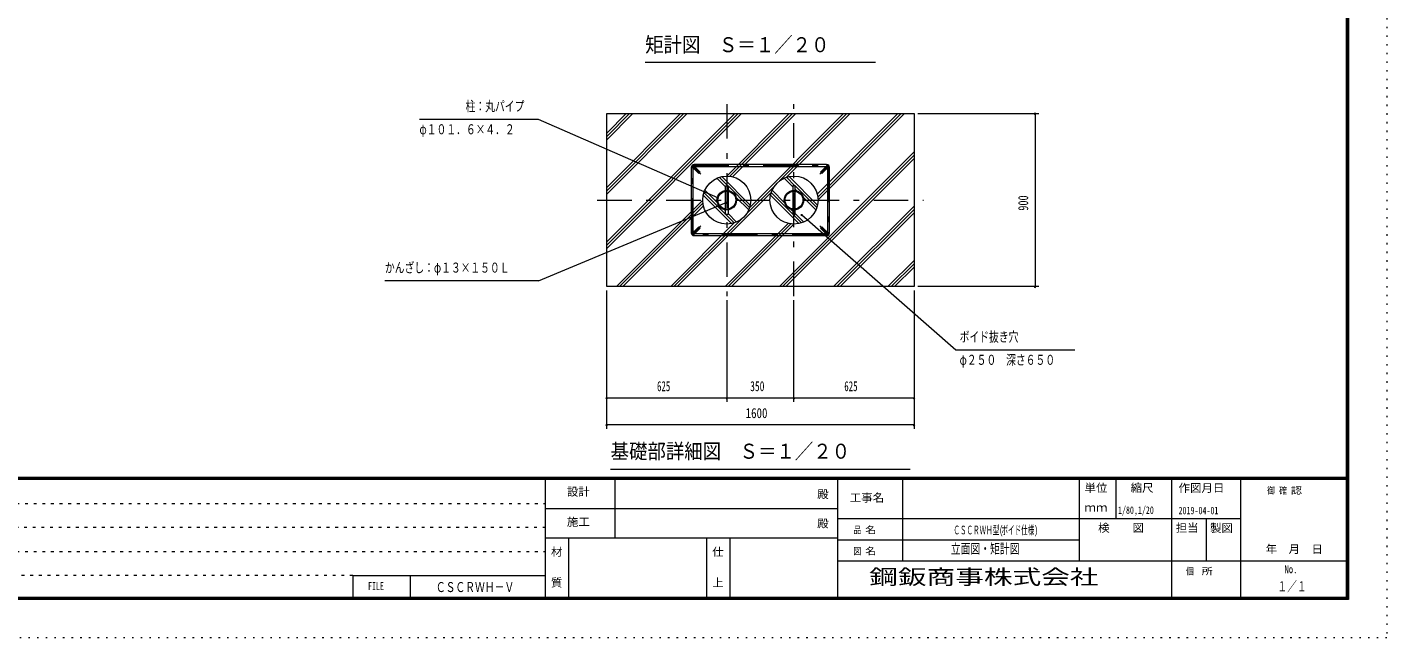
# Model space of a CAD drawing. Units: millimetres, scale not verified, with parts at other scales. Extents: x -35377 to 35393, y -16800 to 16800.
# Drawn here: x 7078 to 35393, y -16800 to -4088 of the extents above; entities that cross this region are included whole.
import ezdxf
from ezdxf.enums import TextEntityAlignment as Align

# ---------------------------------------------------------------- set-up
doc = ezdxf.new("R2010")
doc.units = ezdxf.units.MM
doc.header["$LTSCALE"] = 60
for name, pattern in [('USER1', [3, 1, -2]), ('USER3', [24, 12, -5, 2, -5]), ('USER4', [3, 0.5, -2.5])]:
    doc.linetypes.add(name, pattern=pattern)
doc.layers.add('0-1_0-F1TEXT', color=7, linetype='Continuous')
doc.layers.add('0-E_2-5DIM', color=7, linetype='Continuous')
for name, color, linetype, lineweight in [('0-6_2-02BOLD', 7, 'Continuous', 18), ('0-8_2-22CENTER', 3, 'USER3', 18), ('0-A_2-52DIM', 3, 'Continuous', 18), ('0-B_2-62HATCH', 2, 'Continuous', 18), ('0-C_F-F1PAPER', 5, 'Continuous', 18), ('0-D_F-E_J_ADD', 5, 'USER4', 18)]:
    doc.layers.add(name, color=color, linetype=linetype, lineweight=lineweight)
doc.styles.add('ＭＳ ゴシック', font='')
doc.styles.get('ＭＳ ゴシック').set_extended_font_data('MS Gothic')

msp = doc.modelspace()

# ---------------------------------------------------------------- linework, layer by layer
at = {"layer": '0-6_2-02BOLD'}
for p, q in [((20907.22, -7008.11), (20907.22, -8368.11)), ((20947.22, -8368.11), (20947.22, -7008.11)), ((23727.22, -6948.11), (20967.22, -6948.11)), ((20967.22, -6988.11), (23727.22, -6988.11)), ((23747.22, -7008.11), (23747.22, -8368.11)), ((23787.22, -8368.11), (23787.22, -7008.11)), ((21621.22, -7872.69), (21621.22, -7503.53)), ((21673.22, -7503.53), (21673.22, -7872.69)), ((23021.22, -7503.53), (23021.22, -7872.69)), ((23073.22, -7872.69), (23073.22, -7503.53)), ((21673.22, -7889.64), (21673.22, -7988.11)), ((23073.22, -7988.11), (23073.22, -7889.64)), ((23727.22, -8388.11), (20967.22, -8388.11)), ((20967.22, -8428.11), (23727.22, -8428.11))]:
    msp.add_line(p, q, dxfattribs=at)
msp.add_lwpolyline([(25547.24, -9488.11), (19147.22, -9488.11), (19147.22, -5888.11), (25547.24, -5888.11)], close=True, dxfattribs=at)
for points in [[(20953.08, -7022.25), (21066.22, -7135.39), (21094.51, -7107.1), (20981.37, -6993.97)], [(23713.09, -6993.97), (23599.95, -7107.11), (23628.23, -7135.39), (23741.37, -7022.25)], [(21621.22, -7486.58), (21621.22, -7388.11), (21673.22, -7388.11), (21673.22, -7486.58)], [(23073.22, -7486.58), (23073.22, -7388.11), (23021.22, -7388.11), (23021.22, -7486.58)], [(21673.22, -7988.11), (21621.22, -7988.11), (21621.22, -7889.64)], [(23021.22, -7889.64), (23021.22, -7988.11), (23073.22, -7988.11)], [(20981.37, -8382.25), (21094.51, -8269.12), (21066.22, -8240.83), (20953.08, -8353.97)], [(23741.37, -8353.97), (23628.23, -8240.83), (23599.95, -8269.12), (23713.09, -8382.25)]]:
    msp.add_lwpolyline(points, dxfattribs=at)
for centre, radius in [((21647.23, -7688.11), 500), ((23047.23, -7688.11), 500), ((21647.23, -7688.11), 203.2), ((21647.23, -7688.11), 186.4), ((23047.23, -7688.11), 203.2), ((23047.23, -7688.11), 186.4)]:
    msp.add_circle(centre, radius, dxfattribs=at)
for centre, radius, start, end in [((20967.22, -7008.11), 60, 90, 180), ((20967.22, -7008.11), 20, 45, 225), ((23727.22, -7008.11), 20, 315, 135), ((23727.22, -7008.11), 60, 0, 90), ((20967.22, -8368.11), 60, 180, 270), ((20967.22, -8368.11), 20, 135, 315), ((23727.22, -8368.11), 20, 225, 45), ((23727.22, -8368.11), 60, 270, 0)]:
    msp.add_arc(centre, radius, start, end, dxfattribs=at)
at = {"layer": '0-8_2-22CENTER'}
for p, q in [((21647.23, -5688.11), (21647.23, -9688.11)), ((23047.23, -9688.11), (23047.23, -5688.11)), ((20927.22, -8368.11), (20927.22, -7008.11)), ((20927.22, -7008.11), (21007.23, -7008.11)), ((20967.22, -7048.11), (20967.22, -6968.11)), ((20967.22, -7008.11), (21108.64, -7149.53)), ((23727.22, -7008.11), (23585.8, -7149.53)), ((23687.22, -7008.11), (23767.22, -7008.11)), ((23767.22, -7008.11), (23767.22, -8368.11)), ((18947.22, -7688.11), (25747.23, -7688.11)), ((21007.23, -8368.11), (20927.22, -8368.11)), ((20967.22, -8368.11), (21108.64, -8226.69)), ((20967.22, -8408.11), (20967.22, -8328.11)), ((23727.23, -8408.11), (20967.22, -8408.11)), ((23727.22, -8368.11), (23585.8, -8226.69)), ((23767.22, -8368.11), (23687.22, -8368.11)), ((23727.22, -8328.11), (23727.22, -8408.11))]:
    msp.add_line(p, q, dxfattribs=at)
msp.add_lwpolyline([(20967.22, -6968.11), (23727.22, -6968.11), (23727.22, -7048.11)], dxfattribs=at)
for centre, start, end in [((20967.22, -7008.11), 90, 180), ((23727.22, -7008.11), 0, 90), ((20967.22, -8368.11), 180, 270), ((23727.23, -8368.11), 270, 0)]:
    msp.add_arc(centre, 40, start, end, dxfattribs=at)
at = {"layer": '0-A_2-52DIM'}
for p, q in [((24747.23, -4825.4), (19947.23, -4825.4)), ((25627.23, -5888.11), (28147.24, -5888.11)), ((28083.24, -5888.11), (28051.24, -5888.11)), ((28067.24, -5888.11), (28067.24, -9488.11)), ((21476.26, -7638.11), (21444.26, -7638.11)), ((17727.22, -9368.11), (21634.36, -7736.94)), ((21650.36, -7736.94), (21618.36, -7736.94)), ((23224.81, -7992.6), (23192.81, -7992.6)), ((17727.22, -9368.11), (14527.22, -9368.11)), ((19147.22, -12448.11), (19147.22, -9568.11)), ((25547.24, -9568.11), (25547.24, -12448.11)), ((28147.24, -9488.11), (25627.23, -9488.11)), ((28083.24, -9488.11), (28051.24, -9488.11)), ((21647.23, -9768.11), (21647.23, -11888.11)), ((23047.23, -11888.11), (23047.23, -9768.11)), ((19163.22, -11808.11), (19131.22, -11808.11)), ((25547.24, -11808.11), (19147.22, -11808.11)), ((21663.23, -11808.11), (21631.23, -11808.11)), ((23063.23, -11808.11), (23031.23, -11808.11)), ((25563.24, -11808.11), (25531.24, -11808.11)), ((19163.22, -12368.11), (19131.22, -12368.11)), ((25547.24, -12368.11), (19147.22, -12368.11)), ((25563.24, -12368.11), (25531.24, -12368.11)), ((19227.23, -13288.11), (25467.23, -13288.11))]:
    msp.add_line(p, q, dxfattribs=at)
for points in [[(21458.36, -7638.59), (17727.23, -6008.11), (15247.23, -6008.11)], [(23208.81, -7992.6), (26416.38, -10808.11), (28896.38, -10808.11)]]:
    msp.add_lwpolyline(points, dxfattribs=at)
for centre in [(28067.24, -5888.11), (21460.26, -7638.11), (21634.36, -7736.94), (23208.81, -7992.6), (28067.24, -9488.11), (19147.22, -11808.11), (21647.23, -11808.11), (23047.23, -11808.11), (25547.24, -11808.11), (19147.22, -12368.11), (25547.24, -12368.11)]:
    msp.add_arc(centre, 16, 180, 0, dxfattribs=at)
at = {"layer": '0-B_2-62HATCH'}
for p, q in [((21816.61, -5888.11), (19147.22, -8557.5)), ((19147.22, -8625.38), (21884.48, -5888.11)), ((21952.37, -5888.11), (19147.22, -8693.26)), ((19147.22, -7561.89), (20821, -5888.11)), ((20753.12, -5888.11), (19147.22, -7494.01)), ((19147.22, -7426.12), (20685.23, -5888.11)), ((19689.63, -5888.11), (19147.22, -6430.52)), ((19147.22, -6362.64), (19621.74, -5888.11)), ((19553.86, -5888.11), (19147.22, -6294.76)), ((22947.96, -5888.11), (21647.97, -7188.11)), ((21711.68, -7192.28), (23015.86, -5888.11)), ((23083.76, -5888.11), (21768.75, -7203.1)), ((22121.76, -7845.63), (24079.35, -5888.11)), ((24147.23, -5888.11), (22747.21, -7288.13)), ((22891.15, -7212.03), (24215.11, -5888.11)), ((25210.72, -5888.11), (23532.24, -7566.6)), ((23543.05, -7623.65), (25278.6, -5888.11)), ((25346.48, -5888.11), (23546.85, -7687.73)), ((22742.08, -9488.11), (25547.24, -6682.96)), ((25547.24, -6750.84), (22809.96, -9488.11)), ((22877.85, -9488.11), (25547.24, -6818.73)), ((21442.97, -7231.73), (21621.22, -7409.99)), ((21667.23, -7388.11), (21491.95, -7212.83)), ((21545.56, -7198.56), (22136.78, -7789.78)), ((22842.97, -7231.73), (23021.22, -7409.99)), ((23067.23, -7388.11), (22891.95, -7212.83)), ((23536.78, -7789.78), (22945.56, -7198.56)), ((20615.01, -9488.11), (22571.14, -7532.03)), ((21157.67, -7586.44), (21748.9, -8177.66)), ((21621.22, -7982.11), (21171.94, -7532.84)), ((21452.22, -7745.22), (21190.85, -7483.85)), ((21673.22, -7394.11), (22122.5, -7843.38)), ((21704.34, -7493.1), (21673.22, -7461.99)), ((22103.6, -7892.37), (21842.24, -7631)), ((22647.24, -7388.09), (22047.24, -7988.09)), ((23148.9, -8177.66), (22557.67, -7586.44)), ((22571.94, -7532.84), (23021.22, -7982.11)), ((22590.85, -7483.85), (22852.22, -7745.22)), ((23073.22, -7394.11), (23522.5, -7843.38)), ((23104.34, -7493.1), (23073.22, -7461.99)), ((23503.6, -7892.37), (23242.24, -7631)), ((21147.6, -7688.48), (19347.98, -9488.11)), ((19415.86, -9488.11), (21151.4, -7752.57)), ((21162.22, -7809.64), (19483.74, -9488.11)), ((21621.22, -7914.23), (21590.11, -7883.12)), ((22990.11, -7883.12), (23021.22, -7914.23)), ((25547.24, -7814.33), (23873.46, -9488.11)), ((23941.34, -9488.11), (25547.24, -7882.22)), ((20479.24, -9488.11), (21804.73, -8162.65)), ((21947.21, -8088.12), (20547.22, -9488.11)), ((22925.72, -8173.12), (21610.74, -9488.11)), ((21802.5, -8163.39), (21627.22, -7988.11)), ((21851.48, -8144.49), (21673.22, -7966.23)), ((21678.59, -9488.11), (22982.77, -8183.94)), ((23047.23, -8187.36), (21746.47, -9488.11)), ((23027.22, -7988.11), (23202.5, -8163.39)), ((23073.22, -7966.23), (23251.48, -8144.49)), ((25547.24, -7950.1), (24009.22, -9488.11)), ((25004.83, -9488.11), (25547.24, -8945.7)), ((25547.24, -9013.59), (25072.71, -9488.11)), ((25140.59, -9488.11), (25547.24, -9081.47))]:
    msp.add_line(p, q, dxfattribs=at)
at = {"layer": '0-C_F-F1PAPER'}
for p, q in [((34553.25, -13464), (-11286.75, -13464)), ((-11286.75, -13468), (34553.25, -13468)), ((34553.25, -13472), (-11286.75, -13472)), ((-11286.75, -13476), (34553.25, -13476)), ((34553.25, -13480), (-11286.75, -13480)), ((-11286.75, -13484), (34553.25, -13484)), ((34553.25, -13488), (-11286.75, -13488)), ((-11286.75, -13492), (34553.25, -13492)), ((34553.25, -13496), (-11286.75, -13496)), ((-11286.75, -13500), (34553.25, -13500)), ((34553.25, -13504), (-11286.75, -13504)), ((17873.26, -16000), (17873.26, -13504)), ((19313.26, -13504), (19313.26, -14720)), ((23953.26, -13504), (23953.26, -16000)), ((25313.26, -15200), (25313.26, -13504)), ((28993.26, -15200), (28993.26, -13504)), ((29753.26, -13504), (29753.26, -14320)), ((30913.26, -16000), (30913.26, -13504)), ((32353.26, -16000), (32353.26, -13504)), ((23953.26, -14112), (17873.26, -14112)), ((32353.26, -14320), (23953.26, -14320)), ((31633.25, -14320), (31633.25, -15200)), ((17873.26, -14720), (23953.26, -14720)), ((18353.25, -14720), (18353.25, -16000)), ((21233.25, -16000), (21233.25, -14720)), ((21713.25, -14720), (21713.25, -16000)), ((23953.26, -14760), (28993.26, -14760)), ((23953.26, -15200), (34593.25, -15200)), ((13860.46, -15500.8), (17873.26, -15500.8)), ((13860.46, -15500.8), (13860.46, -16000)), ((15060.46, -16000), (15060.46, -15500.8))]:
    msp.add_line(p, q, dxfattribs=at)
at = {"layer": '0-C_F-F1PAPER', "color": 6, "linetype": 'USER1'}
for p, q in [((-11326.75, -14003.2), (17873.26, -14003.2)), ((17873.26, -14502.4), (-11326.75, -14502.4)), ((-11326.75, -15001.6), (17873.26, -15001.6)), ((13860.46, -15500.8), (-11326.75, -15500.8))]:
    msp.add_line(p, q, dxfattribs=at)
at = {"layer": '0-C_F-F1PAPER'}
for points in [[(34593.25, -16000), (-11326.75, -16000), (-11326.75, 16160), (34593.25, 16160)], [(34589.25, -15996), (-11322.75, -15996), (-11322.75, 16156), (34589.25, 16156)], [(34585.25, -15992), (34585.25, 16152), (-11318.75, 16152), (-11318.75, -15992)], [(34581.25, -15988), (-11314.75, -15988), (-11314.75, 16148), (34581.25, 16148)], [(34577.25, -15984), (34577.25, 16144), (-11310.75, 16144), (-11310.75, -15984)], [(34573.25, -15980), (-11306.75, -15980), (-11306.75, 16140), (34573.25, 16140)], [(34569.25, -15976), (34569.25, 16136), (-11302.75, 16136), (-11302.75, -15976)], [(34565.25, -15972), (-11298.75, -15972), (-11298.75, 16132), (34565.25, 16132)], [(34561.25, -15968), (-11294.75, -15968), (-11294.75, 16128), (34561.25, 16128)], [(34557.25, -15964), (-11290.75, -15964), (-11290.75, 16124), (34557.25, 16124)], [(34553.25, -15960), (34553.25, 16120), (-11286.75, 16120), (-11286.75, -15960)]]:
    msp.add_lwpolyline(points, close=True, dxfattribs=at)
at = {"layer": '0-D_F-E_J_ADD'}
msp.add_lwpolyline([(35393.25, -16800), (-12126.75, -16800), (-12126.75, 16800), (35393.25, 16800)], close=True, dxfattribs=at)

# ---------------------------------------------------------------- texts
at = {"layer": '0-1_0-F1TEXT', "style": 'ＭＳ ゴシック'}
for s, height, width, p in [('1/80,1/20', 156.3, 0.65, (29795.15, -14266.72)), ('2019-04-01', 156.3, 0.65, (31056.12, -14274.63)), ('ＣＳＣＲＷＨ型(', 177.1, 0.55, (26366.91, -14700)), ('ボイド仕様)', 177.1, 0.55, (27368.97, -14700)), ('立面図・矩計図', 208.4, 0.7, (26313.26, -15111.58)), ('ＣＳＣＲＷＨ－Ｖ', 208.4, 0.7, (15587.11, -15910.4)), ('１／１', 208.4, 0.7, (33113.25, -15895.19))]:
    msp.add_text(s, height=height, dxfattribs=dict(at, width=width)).set_placement(p, align=Align.BOTTOM_LEFT)
at = {"layer": '0-A_2-52DIM', "color": 7, "style": 'ＭＳ ゴシック'}
for s, height, width, p in [('矩計図\u3000Ｓ＝１／２０', 312.6, 0.9, (19947.23, -4702.77)), ('柱：丸パイプ', 208.4, 0.7, (16207.22, -5899.69)), ('φ１０１．６×４．２', 208.4, 0.7, (15247.23, -6379.68)), ('かんざし：φ１３×１５０Ｌ', 208.4, 0.7, (14527.22, -9259.69)), ('ボイド抜き穴', 208.4, 0.7, (26496.38, -10699.69)), ('φ２５０\u3000深さ６５０', 208.4, 0.7, (26496.39, -11179.69)), ('625', 208.4, 0.65, (20194.31, -11728.11)), ('350', 208.4, 0.7, (22133.99, -11728.11)), ('625', 208.4, 0.65, (24094.32, -11728.11)), ('1600', 208.4, 0.8, (22040.8, -12288.11)), ('基礎部詳細図\u3000Ｓ＝１／２０', 312.6, 0.9, (19227.23, -13165.47))]:
    msp.add_text(s, height=height, dxfattribs=dict(at, width=width)).set_placement(p, align=Align.BOTTOM_LEFT)
at = {"layer": '0-A_2-52DIM', "color": 7, "style": 'ＭＳ ゴシック', "width": 0.75}
msp.add_text('900', height=208.4, rotation=90, dxfattribs=at).set_placement((27987.24, -7908.31), align=Align.BOTTOM_LEFT)
at = {"layer": '0-C_F-F1PAPER', "color": 7, "style": 'ＭＳ ゴシック'}
for s, height, width, p in [('単位', 166.7, 1.05, (29097.26, -13813.26)), ('縮尺', 166.7, 1.05, (30057.26, -13813.26)), ('作図月日', 166.7, 1.05, (31055.49, -13814.9)), ('設計', 166.7, 1.05, (18317.26, -13894.13)), ('殿', 166.7, 1.05, (23529.25, -13945.26)), ('工事名', 166.7, 1.05, (24209.25, -14017.26)), ('御 ', 141.7, 0.85, (32901.66, -13847.08)), ('確 ', 141.7, 0.85, (33148.68, -13847.08)), ('認', 141.7, 1.2, (33395.69, -13847.08)), ('ｍｍ', 166.7, 1.05, (29097.26, -14221.26)), ('施工', 166.7, 1.05, (18317.26, -14521.26)), ('殿', 166.7, 1.05, (23529.25, -14553.26)), ('検\u3000\u3000図', 166.7, 1.05, (29381.25, -14645.26)), ('担当', 166.7, 1.05, (30997.26, -14645.26)), ('製図', 166.7, 1.05, (31710.83, -14649.19)), ('品 ', 141.7, 0.85, (24283.26, -14668)), ('名', 141.7, 1.2, (24530.27, -14668)), ('材', 166.7, 1.05, (17985.26, -15145.26)), ('仕', 166.7, 1.05, (21345.25, -15145.26)), ('図 ', 141.7, 0.85, (24283.26, -15108)), ('名', 141.7, 1.2, (24530.27, -15108)), ('\u3000年\u3000月\u3000日', 166.7, 1.05, (32631.24, -15088.34)), ('No.', 166.7, 0.8, (33261.26, -15505.26)), ('質', 166.7, 1.05, (17985.26, -15785.26)), ('上', 166.7, 1.05, (21345.25, -15785.26)), ('個  ', 141.7, 0.85, (31209.26, -15528)), ('所', 141.7, 1.2, (31538.61, -15528)), ('FILE', 166.7, 0.7, (14174.46, -15855.66))]:
    msp.add_text(s, height=height, dxfattribs=dict(at, width=width)).set_placement(p, align=Align.BOTTOM_LEFT)
at = {"layer": '0-E_2-5DIM', "style": 'ＭＳ ゴシック', "width": 1.4}
msp.add_text('鋼鈑商事株式会社', height=312.6, dxfattribs=at).set_placement((24614.4, -15781.57), align=Align.BOTTOM_LEFT)

doc.saveas('drawing.dxf')
